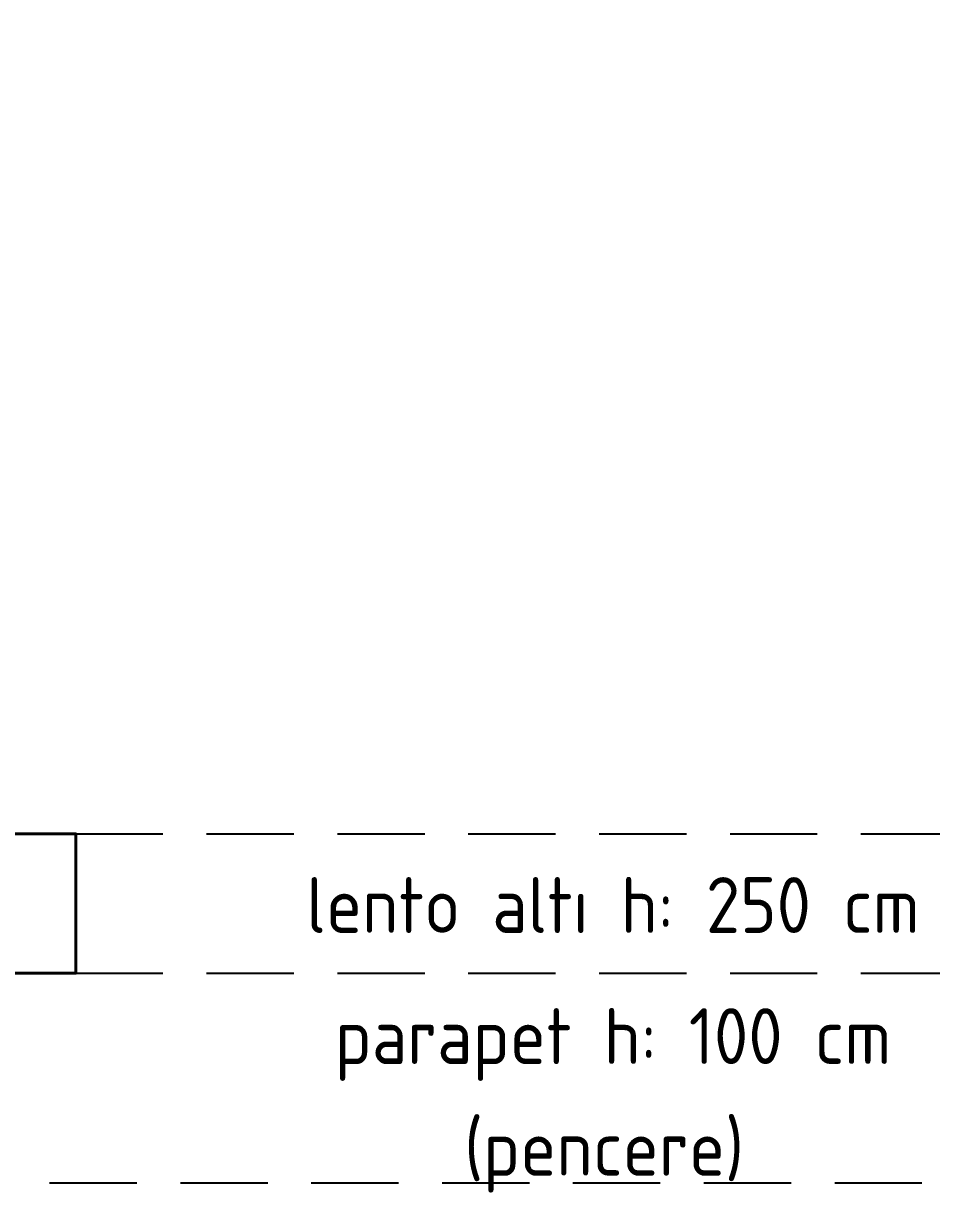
# Model space of a CAD drawing. Header units: centimetres. Extents: x 31 to 22766, y 238 to 3306.
# Drawn here: x 2859.5 to 2989.7, y 770.6 to 938.1 of the extents above; entities that cross this region are included whole.
import ezdxf

# ---------------------------------------------------------------- set-up
doc = ezdxf.new("R2010")
doc.units = ezdxf.units.CM
doc.linetypes.add('ACAD_ISO07W100', pattern=[3, 0, -3])
doc.linetypes.add('HIDDEN', pattern=[0.375, 0.25, -0.125])
for name, color, linetype, lineweight in [('00_BORDA_DUVAR', 8, 'Continuous', 40), ('00_BORDA_SIVA', 5, 'Continuous', 25), ('YAZI1', 8, 'Continuous', 5)]:
    doc.layers.add(name, color=color, linetype=linetype, lineweight=lineweight)
doc.layers.add('izdüşüm', color=8, linetype='ACAD_ISO07W100')
doc.styles.add('style1', font='GENISO.shx', dxfattribs={"height": 80})

# ---------------------------------------------------------------- blocks, each defined once
blk = doc.blocks.new('DUVAR PLANI')
at = {"layer": '00_BORDA_DUVAR', "lineweight": 40, "extrusion": (1.81127e-16, 0, -1)}
blk.add_lwpolyline([(-37130.64, 5342.62), (-37145.64, 5342.62), (-37145.64, 5322.62), (-37130.64, 5322.62)], dxfattribs=at)
at = {"layer": '00_BORDA_SIVA', "color": 251, "linetype": 'HIDDEN', "ltscale": 50}
for p, q in [((37145.64, 5342.62), (37295.64, 5342.62)), ((37145.64, 5322.62), (37295.64, 5322.62))]:
    blk.add_line(p, q, dxfattribs=at)

msp = doc.modelspace()

# ---------------------------------------------------------------- linework, layer by layer
at = {"layer": 'izdüşüm', "color": 251, "linetype": 'HIDDEN', "ltscale": 50}
msp.add_lwpolyline([(557.03, 772.03), (3737.03, 772.03), (3737.03, 2302.03), (557.03, 2302.03)], close=True, dxfattribs=at)

# ---------------------------------------------------------------- block references
msp.add_blockref('DUVAR PLANI', (-34278.61, -4520.59))

# ---------------------------------------------------------------- texts
at = {"layer": 'YAZI1', "char_height": 8, "attachment_point": 1, "style": 'style1'}
for s, insert, width in [('\\pxsm1,qc;lento altı h: 250 cm', (2378.23, 815.81), 1131.5727), ('\\pxsm1,qc;parapet h: 100 cm', (2378.23, 797.04), 1131.5727), ('\\pxsm1,qc;(pencere)', (2888.1, 781.04), 109.2793)]:
    msp.add_mtext(s, dxfattribs=dict(at, insert=insert, width=width))

doc.saveas('drawing.dxf')
